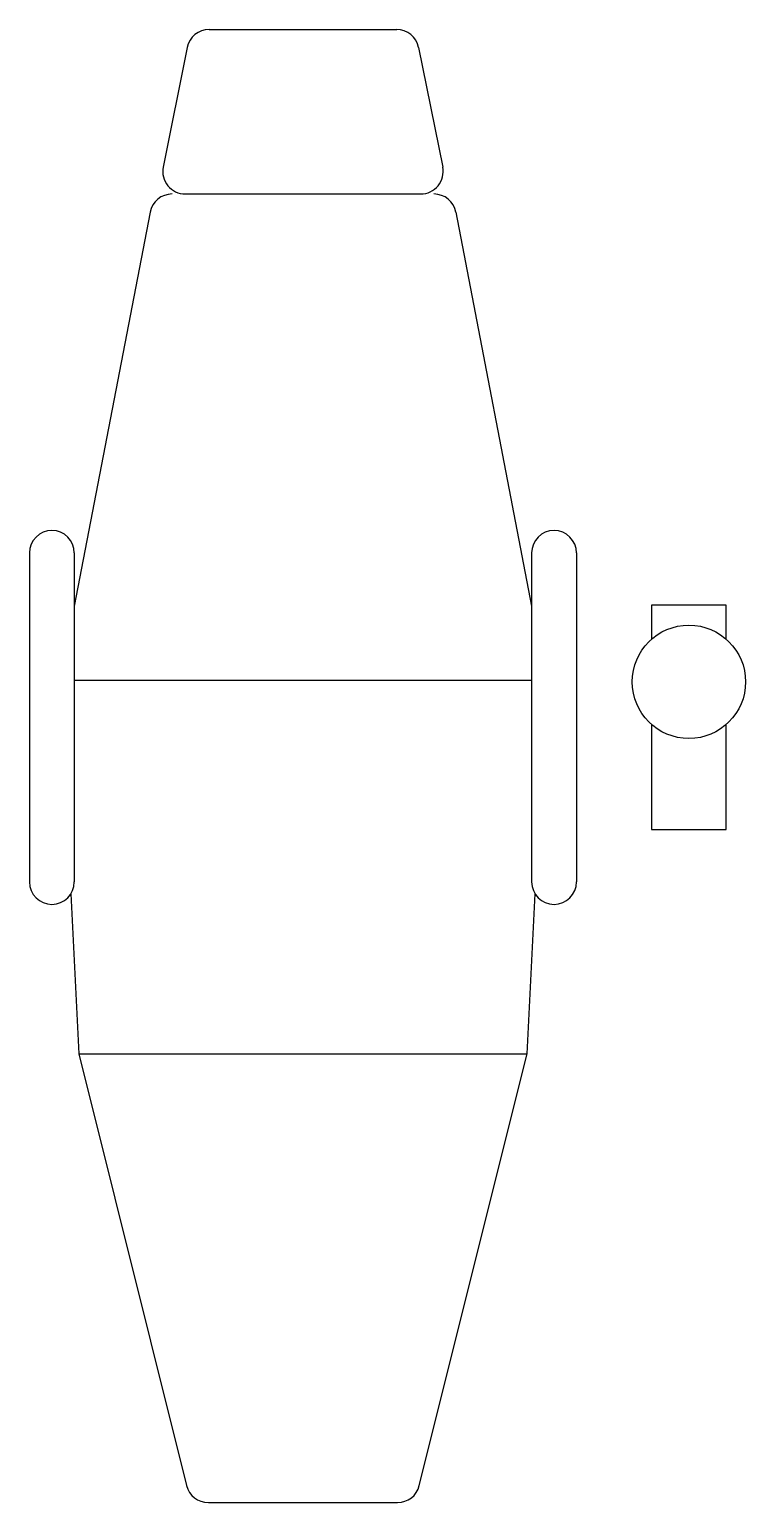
# Model space of a CAD drawing. Extents: x 69.58 to 70.53, y 186.91 to 188.88.
import ezdxf

# ---------------------------------------------------------------- set-up
doc = ezdxf.new("R2010")
doc.units = 0
doc.layers.get('0').update_dxf_attribs({"linetype": 'CONTINUOUS'})

msp = doc.modelspace()

# ---------------------------------------------------------------- linework, layer by layer
for p, q in [((69.8167, 188.8769), (70.0676, 188.8769)), ((69.7873, 188.8528), (69.7552, 188.6928)), ((70.097, 188.8528), (70.1292, 188.6928)), ((69.7846, 188.6569), (70.0998, 188.6569)), ((69.7375, 188.6326), (69.6362, 188.1056)), ((70.1469, 188.6326), (70.2482, 188.1056)), ((69.6062, 188.2069), (69.6062, 188.2069)), ((70.2782, 188.2069), (70.2782, 188.2069)), ((69.5762, 188.1769), (69.5762, 187.7369)), ((69.6362, 188.1769), (69.6362, 187.7369)), ((70.2482, 188.1769), (70.2482, 187.7369)), ((70.3082, 188.1769), (70.3082, 187.7369)), ((70.4087, 188.1069), (70.4087, 188.0616)), ((70.5087, 188.1069), (70.4087, 188.1069)), ((70.5087, 188.0616), (70.5087, 188.1069)), ((69.6362, 188.0069), (70.2482, 188.0069)), ((70.4087, 187.9475), (70.4087, 187.8069)), ((70.5087, 187.8069), (70.5087, 187.9475)), ((70.4087, 187.8069), (70.5087, 187.8069)), ((69.6062, 187.7069), (69.6062, 187.7069)), ((69.6315, 187.7209), (69.6422, 187.5069)), ((70.2422, 187.5069), (70.2529, 187.7209)), ((70.2782, 187.7069), (70.2782, 187.7069)), ((69.6422, 187.5069), (70.2422, 187.5069)), ((69.6422, 187.5069), (69.7865, 186.9297)), ((70.0979, 186.9297), (70.2422, 187.5069)), ((69.8156, 186.9069), (70.0688, 186.9069))]:
    msp.add_line(p, q)
msp.add_circle((70.4587, 188.0045), 0.0758)
for centre, start, end in [((69.8167, 188.8469), 90, 168.6323), ((70.0676, 188.8469), 11.3677, 90), ((69.7846, 188.6869), 168.6323, 270), ((70.0998, 188.6869), 270, 11.3677), ((69.767, 188.6269), 90, 169.1145), ((70.1174, 188.6269), 10.8855, 90), ((69.6062, 188.1769), 90, 180), ((69.6062, 188.1769), 0, 90), ((70.2782, 188.1769), 90, 180), ((70.2782, 188.1769), 0, 90), ((69.6062, 187.7369), 180, 270), ((69.6062, 187.7369), 270, 0), ((70.2782, 187.7369), 180, 270), ((70.2782, 187.7369), 270, 0), ((69.8156, 186.9369), 194.0362, 270), ((70.0688, 186.9369), 270, 345.9638)]:
    msp.add_arc(centre, 0.03, start, end)

doc.saveas('drawing.dxf')
